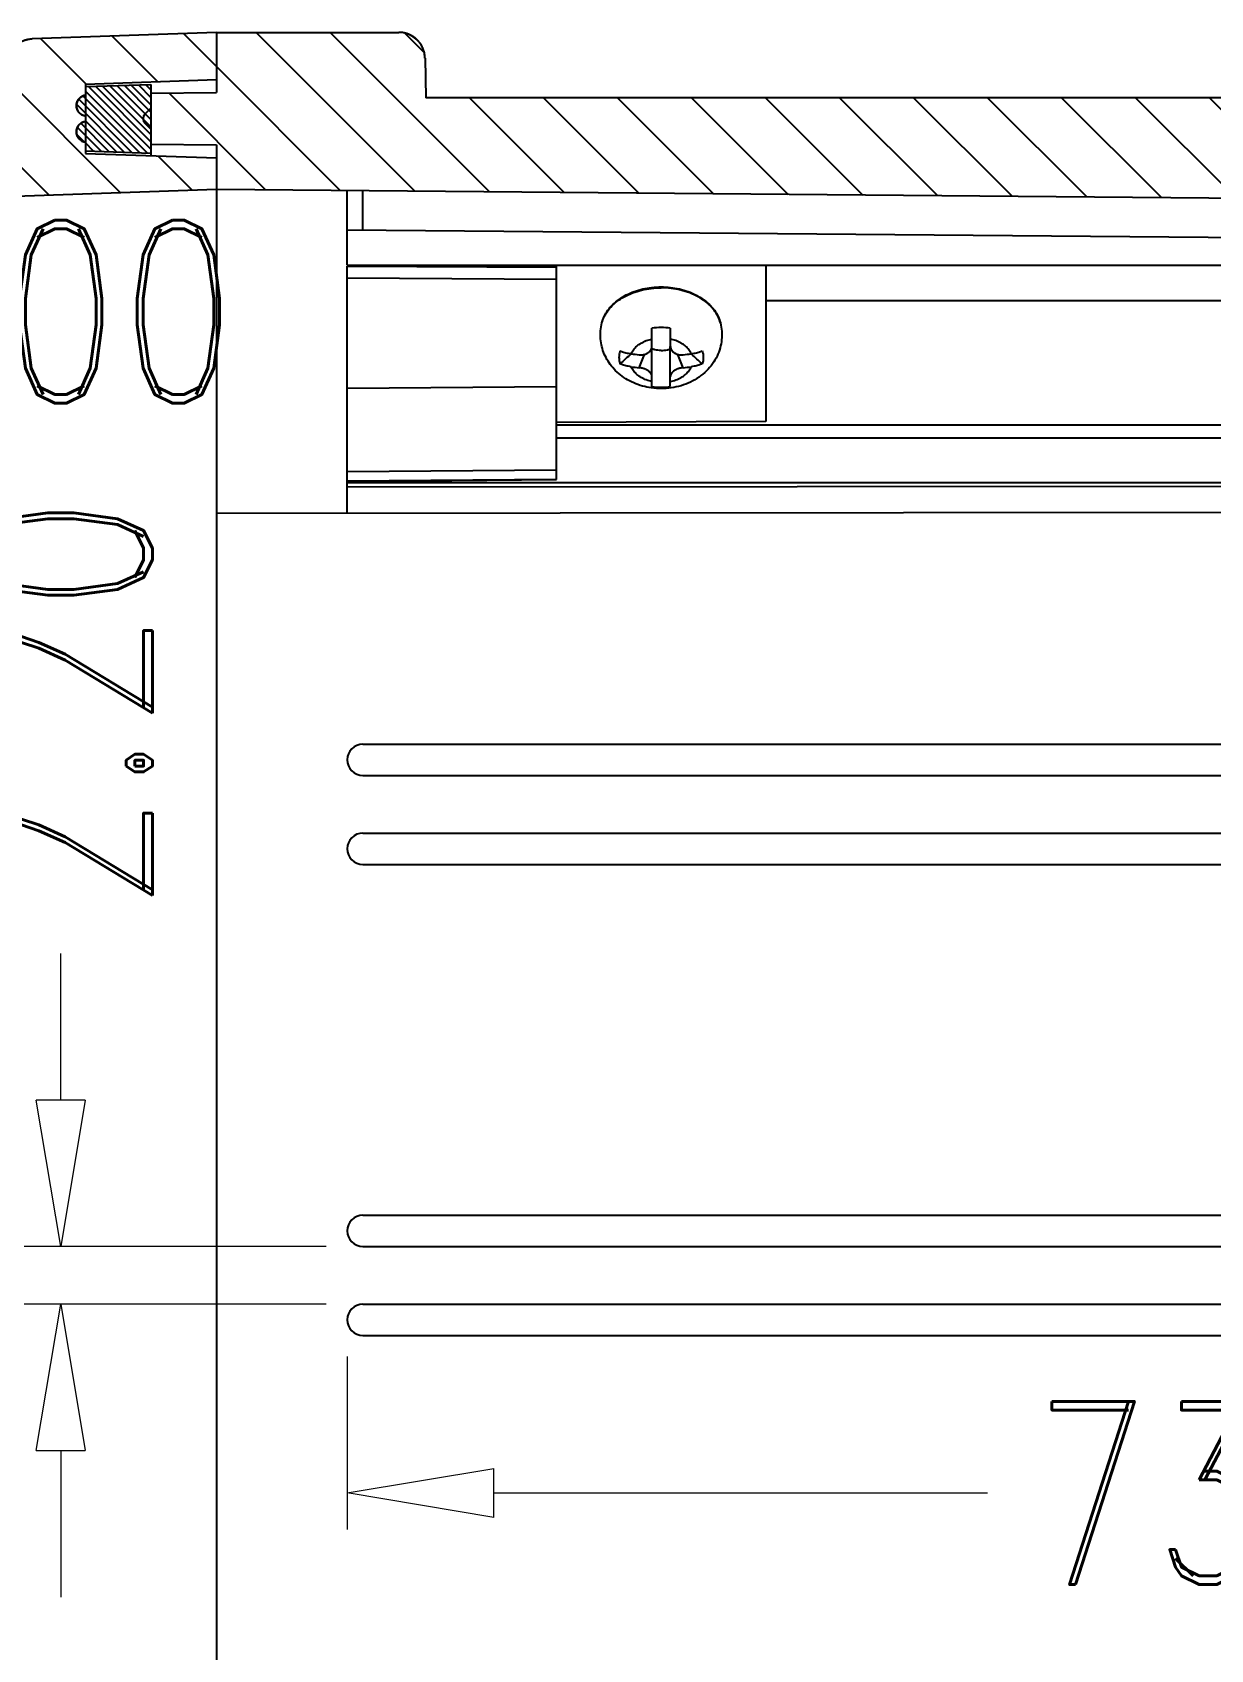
# Model space of a CAD drawing. Header units: millimetres. Extents: x -1995 to -555, y 489 to 1011.
# Drawn here: x -1640.6 to -1595.5, y 898.3 to 960.1 of the extents above; entities that cross this region are included whole.
import ezdxf

# ---------------------------------------------------------------- set-up
doc = ezdxf.new("R2010")
doc.units = ezdxf.units.MM
doc.layers.add('dim', color=82, linetype='Continuous', lineweight=9)
doc.styles.add('ROMAND', font='romand.shx', dxfattribs={"width": 0.75, "bigfont": 'gbcbig.shx'})
doc.dimstyles.new('YanXiu', dxfattribs={"dimtxt": 2.5, "dimasz": 2.2, "dimexe": 1, "dimexo": 0, "dimgap": 0.66, "dimtad": 0, "dimzin": 1, "dimdsep": 46, "dimtxsty": 'ROMAND', "dimblk": 'CLOSEDBLANK', "dimcen": 0, "dimclrd": 3, "dimclre": 3, "dimclrt": 7, "dimazin": 0, "dimtfac": 1, "dimtofl": 0, "dimtmove": 0, "dimatfit": 3, "dimldrblk": 'CLOSEDBLANK', "dimfxl": 1, "dimlwd": 5, "dimlwe": 5, "dimarcsym": 0})

# ---------------------------------------------------------------- blocks, each defined once
blk = doc.blocks.new('_ClosedBlank')
at = {"color": 0, "linetype": 'ByBlock', "lineweight": -2}
for p, q in [((-1, 0.167), (0, 0)), ((-1, 0.167), (-1, -0.167)), ((0, 0), (-1, -0.167))]:
    blk.add_line(p, q, dxfattribs=at)
blk = doc.blocks.new('*D166')
at = {"layer": 'Defpoints', "color": 0}
for p in [(-1639.494, 913.665), (-1627.947, 913.665), (-1627.947, 911.465)]:
    blk.add_point(p, dxfattribs=at)
at = {"layer": 'dim', "color": 3, "lineweight": 5}
for p, q in [((-1639.494, 919.265), (-1639.494, 924.865)), ((-1629.346, 913.665), (-1640.894, 913.665)), ((-1629.346, 911.465), (-1640.894, 911.465)), ((-1639.494, 905.865), (-1639.494, 900.265))]:
    blk.add_line(p, q, dxfattribs=at)
at = {"layer": 'dim', "color": 3, "lineweight": 5, "xscale": 5.600000000000001, "yscale": 5.600000000000001, "zscale": 5.600000000000001}
for p, rotation in [((-1639.494, 913.665), 270), ((-1639.494, 911.465), 90)]:
    blk.add_blockref('_ClosedBlank', p, dxfattribs=dict(at, rotation=rotation))
at = {"layer": 'dim', "color": 7, "insert": (-1639.494, 934.389), "char_height": 7, "attachment_point": 5, "rotation": 90, "style": 'ROMAND'}
blk.add_mtext('2.20', dxfattribs=at)
blk = doc.blocks.new('*D167')
at = {"layer": 'Defpoints', "color": 0}
for p in [(-1628.547, 910.865), (-1555.547, 910.265), (-1628.547, 904.249)]:
    blk.add_point(p, dxfattribs=at)
at = {"layer": 'dim', "color": 3, "lineweight": 5}
for p, q in [((-1628.547, 909.466), (-1628.547, 902.849)), ((-1555.547, 908.866), (-1555.547, 902.849)), ((-1622.947, 904.249), (-1604.071, 904.249)), ((-1561.147, 904.249), (-1580.022, 904.249))]:
    blk.add_line(p, q, dxfattribs=at)
at = {"layer": 'dim', "color": 3, "lineweight": 5, "xscale": 5.600000000000001, "yscale": 5.600000000000001, "zscale": 5.600000000000001, "rotation": 180}
blk.add_blockref('_ClosedBlank', (-1628.547, 904.249), dxfattribs=at)
at = {"layer": 'dim', "color": 3, "lineweight": 5, "xscale": 5.600000000000001, "yscale": 5.600000000000001, "zscale": 5.600000000000001}
blk.add_blockref('_ClosedBlank', (-1555.547, 904.249), dxfattribs=at)
at = {"layer": 'dim', "color": 7, "insert": (-1592.047, 904.249), "char_height": 7, "attachment_point": 5, "style": 'ROMAND'}
blk.add_mtext('73.00', dxfattribs=at)
blk = doc.blocks.new('*D170')
at = {"layer": 'Defpoints', "color": 0}
for p in [(-1661.085, 949.394), (-1662.085, 945.503), (-1661.085, 945.415)]:
    blk.add_point(p, dxfattribs=at)
at = {"layer": 'dim', "color": 3, "lineweight": 5}
for p, q in [((-1662.085, 946.902), (-1662.085, 950.794)), ((-1661.085, 946.814), (-1661.085, 950.794)), ((-1667.685, 949.394), (-1673.285, 949.394)), ((-1655.485, 949.394), (-1649.885, 949.394))]:
    blk.add_line(p, q, dxfattribs=at)
at = {"layer": 'dim', "color": 3, "lineweight": 5, "xscale": 5.600000000000001, "yscale": 5.600000000000001, "zscale": 5.600000000000001}
blk.add_blockref('_ClosedBlank', (-1662.085, 949.394), dxfattribs=at)
at = {"layer": 'dim', "color": 3, "lineweight": 5, "xscale": 5.600000000000001, "yscale": 5.600000000000001, "zscale": 5.600000000000001, "rotation": 180}
blk.add_blockref('_ClosedBlank', (-1661.085, 949.394), dxfattribs=at)
at = {"layer": 'dim', "color": 7, "insert": (-1640.735, 949.394), "char_height": 7, "attachment_point": 5, "style": 'ROMAND'}
blk.add_mtext('1.00', dxfattribs=at)

msp = doc.modelspace()

# ---------------------------------------------------------------- hatches: boundary and pattern name
at = {"linetype": 'Continuous'}
h = msp.add_hatch(dxfattribs=at)
h.set_pattern_fill('DEFAULT__14', color=2, scale=2, angle=135, style=0, pattern_type=0)
h.set_pattern_definition([(135, (-2094.199, 582.1954), (-1.4142136, -1.4142136), [])])
edge = h.paths.add_edge_path()
edge.add_line((-1664.792, 843.765), (-1664.792, 843.65))
edge.add_line((-1664.792, 843.765), (-1662.085, 845.328))
edge.add_line((-1662.085, 845.328), (-1661.085, 845.415))
edge.add_line((-1661.085, 845.415), (-1661.085, 862.565))
edge.add_line((-1657.585, 862.565), (-1661.085, 862.565))
edge.add_line((-1657.585, 842.208), (-1657.585, 862.565))
edge.add_line((-1661.007, 841.909), (-1657.585, 842.208))
edge.add_line((-1661.292, 841.744), (-1661.007, 841.909))
edge.add_line((-1661.292, 841.744), (-1661.292, 837.734))
edge.add_line((-1661.292, 837.734), (-1633.547, 836.765))
edge.add_line((-1633.547, 835.565), (-1633.547, 836.765))
edge.add_line((-1638.547, 835.391), (-1633.547, 835.565))
edge.add_line((-1638.547, 832.74), (-1638.547, 835.391))
edge.add_line((-1638.547, 832.74), (-1633.547, 832.565))
edge.add_line((-1633.547, 830.765), (-1633.547, 832.565))
edge.add_line((-1640.582, 831.011), (-1633.547, 830.765))
edge.add_spline(control_points=[(-1641.547, 832.01), (-1641.547, 831.441), (-1641.151, 831.031), (-1640.582, 831.011)], knot_values=[0, 0, 0, 0, 1, 1, 1, 1], weights=[1, 0.812893, 0.812893, 1], degree=3, periodic=0)
edge.add_line((-1641.547, 832.01), (-1641.547, 832.577))
edge.add_spline(control_points=[(-1641.547, 832.577), (-1641.547, 833.146), (-1641.942, 833.556), (-1642.512, 833.576)], knot_values=[0, 0, 0, 0, 1, 1, 1, 1], weights=[1, 0.812893, 0.812893, 1], degree=3, periodic=0)
edge.add_line((-1659.124, 834.156), (-1642.512, 833.576))
edge.add_spline(control_points=[(-1664.792, 843.65), (-1664.792, 843.224), (-1664.775, 842.362), (-1664.674, 841.005), (-1664.484, 839.709), (-1664.206, 838.541), (-1663.848, 837.525), (-1663.425, 836.674), (-1662.956, 835.985), (-1662.456, 835.441), (-1661.931, 835.015), (-1661.391, 834.692), (-1660.843, 834.458), (-1660.283, 834.294), (-1659.705, 834.193), (-1659.318, 834.163), (-1659.124, 834.156)], knot_values=[0, 0, 0, 0, 0.071429, 0.142857, 0.214286, 0.285714, 0.357143, 0.428571, 0.5, 0.571429, 0.642857, 0.714286, 0.785714, 0.857143, 0.928571, 1, 1, 1, 1], degree=3, periodic=0)
edge = h.paths.add_edge_path()
edge.add_line((-1657.585, 862.565), (-1661.085, 862.565))
edge.add_line((-1657.585, 862.565), (-1661.085, 862.565))
edge = h.paths.add_edge_path()
edge.add_line((-1664.847, 947.178), (-1664.847, 947.097))
edge.add_spline(control_points=[(-1659.178, 956.672), (-1660.425, 956.629), (-1662.269, 955.915), (-1663.881, 953.729), (-1664.695, 950.773), (-1664.847, 948.425), (-1664.847, 947.178)], knot_values=[0, 0, 0, 0, 0.25, 0.5, 0.75, 1, 1, 1, 1], degree=3, periodic=0)
edge.add_line((-1642.512, 957.254), (-1659.178, 956.672))
edge.add_spline(control_points=[(-1641.547, 958.254), (-1641.547, 957.684), (-1641.942, 957.274), (-1642.512, 957.254)], knot_values=[0, 0, 0, 0, 1, 1, 1, 1], weights=[1, 0.812893, 0.812893, 1], degree=3, periodic=0)
edge.add_line((-1641.547, 958.82), (-1641.547, 958.254))
edge.add_spline(control_points=[(-1641.547, 958.82), (-1641.547, 959.39), (-1641.151, 959.8), (-1640.582, 959.82)], knot_values=[0, 0, 0, 0, 1, 1, 1, 1], weights=[1, 0.812893, 0.812893, 1], degree=3, periodic=0)
edge.add_line((-1633.547, 960.065), (-1640.582, 959.82))
edge.add_line((-1633.547, 960.065), (-1633.547, 958.265))
edge.add_line((-1638.547, 958.091), (-1633.547, 958.265))
edge.add_line((-1638.547, 958.091), (-1638.547, 955.44))
edge.add_line((-1638.547, 955.44), (-1633.547, 955.265))
edge.add_line((-1633.547, 955.265), (-1633.547, 954.065))
edge.add_line((-1633.547, 954.065), (-1661.347, 953.094))
edge.add_line((-1661.347, 953.094), (-1661.347, 949.118))
edge.add_line((-1661.007, 948.922), (-1661.347, 949.118))
edge.add_line((-1657.585, 948.622), (-1661.007, 948.922))
edge.add_line((-1657.585, 948.622), (-1657.585, 862.565))
edge.add_line((-1657.585, 862.565), (-1661.085, 862.565))
edge.add_line((-1661.085, 945.415), (-1661.085, 862.565))
edge.add_line((-1661.085, 945.415), (-1662.085, 945.503))
edge.add_line((-1662.085, 945.503), (-1664.847, 947.097))
h = msp.add_hatch(dxfattribs=at)
h.set_pattern_fill('DEFAULT__12', color=2, scale=2, angle=-45, style=0, pattern_type=0)
h.set_pattern_definition([(315, (-2091.3706, 585.0239), (1.4142136, 1.4142136), [])])
edge = h.paths.add_edge_path()
edge.add_line((-1551.547, 765.765), (-1551.547, 862.565))
edge.add_line((-1551.547, 765.765), (-1558.336, 765.765))
edge.add_spline(control_points=[(-1558.336, 765.765), (-1559.029, 765.765), (-1559.524, 766.251), (-1559.536, 766.944)], knot_values=[0, 0, 0, 0, 1, 1, 1, 1], weights=[1, 0.808834, 0.808834, 1], degree=3, periodic=0)
edge.add_line((-1559.536, 766.944), (-1559.547, 767.565))
edge.add_line((-1559.547, 767.565), (-1564.047, 767.565))
edge.add_line((-1564.047, 770.265), (-1564.047, 767.565))
edge.add_line((-1564.047, 770.265), (-1564.547, 770.265))
edge.add_line((-1564.547, 770.265), (-1566.047, 768.765))
edge.add_line((-1566.047, 768.765), (-1581.047, 768.765))
edge.add_line((-1582.547, 770.265), (-1581.047, 768.765))
edge.add_line((-1582.547, 770.265), (-1583.047, 770.265))
edge.add_line((-1583.047, 770.265), (-1583.047, 767.565))
edge.add_line((-1583.047, 767.565), (-1587.547, 767.565))
edge.add_line((-1587.573, 766.048), (-1587.547, 767.565))
edge.add_spline(control_points=[(-1587.573, 766.048), (-1587.583, 765.47), (-1587.995, 765.065), (-1588.573, 765.065)], knot_values=[0, 0, 0, 0, 1, 1, 1, 1], weights=[1, 0.808834, 0.808834, 1], degree=3, periodic=0)
edge.add_line((-1588.573, 765.065), (-1595.547, 765.065))
edge.add_line((-1595.547, 765.065), (-1595.547, 767.365))
edge.add_line((-1598.047, 767.387), (-1595.547, 767.365))
edge.add_line((-1598.047, 767.387), (-1598.047, 767.962))
edge.add_line((-1598.273, 768.188), (-1598.047, 767.962))
edge.add_spline(control_points=[(-1598.273, 768.542), (-1598.377, 768.438), (-1598.377, 768.292), (-1598.273, 768.188)], knot_values=[0, 0, 0, 0, 1, 1, 1, 1], weights=[1, 0.804738, 0.804738, 1], degree=3, periodic=0)
edge.add_line((-1598.047, 768.769), (-1598.273, 768.542))
edge.add_line((-1598.047, 768.769), (-1598.047, 769.343))
edge.add_line((-1598.047, 769.343), (-1595.547, 769.365))
edge.add_line((-1595.547, 769.365), (-1595.547, 771.065))
edge.add_line((-1555.547, 771.414), (-1595.547, 771.065))
edge.add_line((-1555.547, 771.414), (-1555.547, 862.565))
edge.add_line((-1551.547, 862.565), (-1555.547, 862.565))
edge = h.paths.add_edge_path()
edge.add_line((-1633.547, 830.765), (-1633.547, 833.065))
edge.add_line((-1636.047, 833.087), (-1633.547, 833.065))
edge.add_line((-1636.047, 833.087), (-1636.047, 833.665))
edge.add_line((-1636.047, 833.665), (-1636.276, 833.894))
edge.add_spline(control_points=[(-1636.276, 833.894), (-1636.376, 833.994), (-1636.376, 834.136), (-1636.276, 834.236)], knot_values=[0, 0, 0, 0, 1, 1, 1, 1], weights=[1, 0.804738, 0.804738, 1], degree=3, periodic=0)
edge.add_line((-1636.276, 834.236), (-1636.047, 834.465))
edge.add_line((-1636.047, 834.465), (-1636.047, 835.043))
edge.add_line((-1591.821, 835.429), (-1636.047, 835.043))
edge.add_line((-1588.545, 823.204), (-1591.821, 835.429))
edge.add_line((-1588.545, 823.204), (-1595.547, 823.265))
edge.add_line((-1595.547, 823.265), (-1595.547, 824.965))
edge.add_line((-1598.047, 824.987), (-1595.547, 824.965))
edge.add_line((-1598.047, 824.987), (-1598.047, 825.562))
edge.add_line((-1598.047, 825.562), (-1598.273, 825.788))
edge.add_spline(control_points=[(-1598.273, 825.788), (-1598.377, 825.892), (-1598.377, 826.038), (-1598.273, 826.142)], knot_values=[0, 0, 0, 0, 1, 1, 1, 1], weights=[1, 0.804738, 0.804738, 1], degree=3, periodic=0)
edge.add_line((-1598.273, 826.142), (-1598.047, 826.369))
edge.add_line((-1598.047, 826.369), (-1598.047, 826.943))
edge.add_line((-1598.047, 826.943), (-1595.547, 826.965))
edge.add_line((-1595.547, 826.965), (-1595.547, 830.102))
edge.add_line((-1595.547, 830.102), (-1633.547, 830.765))
edge = h.paths.add_edge_path()
edge.add_line((-1551.547, 862.565), (-1555.547, 862.565))
edge.add_line((-1551.547, 862.565), (-1555.547, 862.565))
edge = h.paths.add_edge_path()
edge.add_line((-1551.547, 957.565), (-1551.547, 933.165))
edge.add_line((-1551.547, 933.165), (-1551.047, 933.165))
edge.add_line((-1549.547, 930.567), (-1551.047, 933.165))
edge.add_line((-1549.547, 929.365), (-1549.547, 930.567))
edge.add_line((-1551.547, 929.365), (-1549.547, 929.365))
edge.add_line((-1551.547, 929.365), (-1551.547, 862.565))
edge.add_line((-1551.547, 862.565), (-1555.547, 862.565))
edge.add_line((-1555.547, 890.396), (-1555.547, 862.565))
edge.add_line((-1555.547, 890.396), (-1563.547, 890.815))
edge.add_line((-1563.547, 893.315), (-1563.547, 890.815))
edge.add_line((-1554.547, 893.394), (-1563.547, 893.315))
edge.add_line((-1554.547, 895.737), (-1554.547, 893.394))
edge.add_line((-1554.547, 895.737), (-1563.547, 895.815))
edge.add_line((-1563.547, 898.315), (-1563.547, 895.815))
edge.add_line((-1555.547, 898.734), (-1563.547, 898.315))
edge.add_line((-1555.547, 940.396), (-1555.547, 898.734))
edge.add_line((-1555.547, 940.396), (-1563.547, 940.815))
edge.add_line((-1563.547, 943.315), (-1563.547, 940.815))
edge.add_line((-1554.547, 943.394), (-1563.547, 943.315))
edge.add_line((-1554.547, 945.737), (-1554.547, 943.394))
edge.add_line((-1554.547, 945.737), (-1563.547, 945.815))
edge.add_line((-1563.547, 948.315), (-1563.547, 945.815))
edge.add_line((-1555.547, 948.734), (-1563.547, 948.315))
edge.add_line((-1555.547, 953.384), (-1555.547, 948.734))
edge.add_line((-1555.547, 953.384), (-1633.547, 954.065))
edge.add_line((-1633.547, 955.765), (-1633.547, 954.065))
edge.add_line((-1636.047, 955.787), (-1633.547, 955.765))
edge.add_line((-1636.047, 956.365), (-1636.047, 955.787))
edge.add_line((-1636.276, 956.594), (-1636.047, 956.365))
edge.add_spline(control_points=[(-1636.276, 956.936), (-1636.376, 956.836), (-1636.376, 956.694), (-1636.276, 956.594)], knot_values=[0, 0, 0, 0, 1, 1, 1, 1], weights=[1, 0.804738, 0.804738, 1], degree=3, periodic=0)
edge.add_line((-1636.047, 957.165), (-1636.276, 956.936))
edge.add_line((-1636.047, 957.743), (-1636.047, 957.165))
edge.add_line((-1636.047, 957.743), (-1633.547, 957.765))
edge.add_line((-1633.547, 960.065), (-1633.547, 957.765))
edge.add_line((-1633.547, 960.065), (-1626.573, 960.065))
edge.add_spline(control_points=[(-1625.573, 959.083), (-1625.583, 959.66), (-1625.995, 960.065), (-1626.573, 960.065)], knot_values=[0, 0, 0, 0, 1, 1, 1, 1], weights=[1, 0.808834, 0.808834, 1], degree=3, periodic=0)
edge.add_line((-1625.573, 959.083), (-1625.547, 957.565))
edge.add_line((-1551.547, 957.565), (-1625.547, 957.565))
h = msp.add_hatch(dxfattribs=at)
h.set_pattern_fill('DEFAULT__11', color=2, scale=0.2, angle=-45, style=0, pattern_type=0)
h.set_pattern_definition([(315, (-2092.64338, 583.75108), (0.141421356, 0.141421356), [])])
edge = h.paths.add_edge_path()
edge.add_line((-1636.047, 832.753), (-1636.047, 835.378))
edge.add_line((-1638.547, 832.84), (-1636.047, 832.753))
edge.add_line((-1638.547, 832.84), (-1638.547, 833.168))
edge.add_spline(control_points=[(-1638.547, 833.962), (-1639.177, 833.883), (-1639.177, 833.248), (-1638.547, 833.168)], knot_values=[0, 0, 0, 0, 1, 1, 1, 1], weights=[1, 0.416667, 0.416667, 1], degree=3, periodic=0)
edge.add_line((-1638.547, 833.962), (-1638.547, 834.168))
edge.add_spline(control_points=[(-1638.547, 834.962), (-1639.177, 834.883), (-1639.177, 834.248), (-1638.547, 834.168)], knot_values=[0, 0, 0, 0, 1, 1, 1, 1], weights=[1, 0.416667, 0.416667, 1], degree=3, periodic=0)
edge.add_line((-1638.547, 834.962), (-1638.547, 835.291))
edge.add_line((-1638.547, 835.291), (-1636.047, 835.378))
edge = h.paths.add_edge_path()
edge.add_line((-1636.047, 958.078), (-1636.047, 955.453))
edge.add_line((-1638.547, 955.54), (-1636.047, 955.453))
edge.add_line((-1638.547, 955.868), (-1638.547, 955.54))
edge.add_spline(control_points=[(-1638.547, 955.868), (-1639.177, 955.948), (-1639.177, 956.583), (-1638.547, 956.662)], knot_values=[0, 0, 0, 0, 1, 1, 1, 1], weights=[1, 0.416667, 0.416667, 1], degree=3, periodic=0)
edge.add_line((-1638.547, 956.868), (-1638.547, 956.662))
edge.add_spline(control_points=[(-1638.547, 956.868), (-1639.177, 956.948), (-1639.177, 957.583), (-1638.547, 957.662)], knot_values=[0, 0, 0, 0, 1, 1, 1, 1], weights=[1, 0.416667, 0.416667, 1], degree=3, periodic=0)
edge.add_line((-1638.547, 957.991), (-1638.547, 957.662))
edge.add_line((-1638.547, 957.991), (-1636.047, 958.078))

# ---------------------------------------------------------------- linework, layer by layer
at = {"color": 7, "linetype": 'Continuous'}
for p, q in [((-1633.547, 960.065), (-1640.582, 959.82)), ((-1633.547, 960.065), (-1640.582, 959.82)), ((-1633.547, 960.065), (-1633.547, 957.765)), ((-1633.547, 960.065), (-1626.573, 960.065)), ((-1633.547, 960.065), (-1633.547, 958.265)), ((-1633.547, 960.065), (-1633.547, 957.765)), ((-1633.547, 960.065), (-1626.573, 960.065)), ((-1625.573, 959.083), (-1625.547, 957.565)), ((-1625.573, 959.083), (-1625.547, 957.565)), ((-1638.547, 958.091), (-1633.547, 958.265)), ((-1638.547, 958.091), (-1633.547, 958.265)), ((-1638.547, 958.091), (-1638.547, 955.44)), ((-1638.547, 958.091), (-1638.547, 955.44)), ((-1638.547, 957.991), (-1636.047, 958.078)), ((-1638.547, 957.991), (-1636.047, 958.078)), ((-1638.547, 957.991), (-1638.547, 957.662)), ((-1636.047, 958.078), (-1636.047, 955.453)), ((-1636.047, 958.078), (-1636.047, 955.352)), ((-1636.047, 957.743), (-1633.547, 957.765)), ((-1636.047, 957.743), (-1633.547, 957.765)), ((-1636.047, 957.743), (-1636.047, 957.165)), ((-1551.547, 957.565), (-1625.547, 957.565)), ((-1551.547, 957.565), (-1625.547, 957.565)), ((-1638.547, 956.868), (-1638.547, 956.662)), ((-1636.047, 957.165), (-1636.276, 956.936)), ((-1636.047, 957.165), (-1636.276, 956.936)), ((-1636.276, 956.594), (-1636.047, 956.365)), ((-1636.276, 956.594), (-1636.047, 956.365)), ((-1636.047, 956.365), (-1636.047, 955.787)), ((-1638.547, 955.868), (-1638.547, 955.54)), ((-1638.547, 955.54), (-1636.047, 955.453)), ((-1638.547, 955.54), (-1636.047, 955.453)), ((-1636.047, 955.787), (-1633.547, 955.765)), ((-1636.047, 955.787), (-1633.547, 955.765)), ((-1633.547, 955.765), (-1633.547, 954.065)), ((-1633.547, 955.765), (-1633.547, 835.065)), ((-1638.547, 955.44), (-1633.547, 955.265)), ((-1638.547, 955.44), (-1633.547, 955.265)), ((-1633.547, 955.265), (-1633.547, 954.065)), ((-1633.547, 954.065), (-1661.347, 953.094)), ((-1633.547, 954.065), (-1661.347, 953.094)), ((-1555.547, 953.384), (-1633.547, 954.065)), ((-1555.547, 953.384), (-1633.547, 954.065)), ((-1628.547, 951.165), (-1628.547, 954.021)), ((-1627.947, 952.516), (-1627.947, 954.016)), ((-1628.546, 952.522), (-1555.547, 951.884)), ((-1628.547, 951.165), (-1555.547, 951.165)), ((-1628.547, 941.699), (-1628.547, 951.134)), ((-1620.547, 951.073), (-1628.547, 951.115)), ((-1628.547, 950.68), (-1620.547, 950.638)), ((-1620.547, 942.98), (-1620.547, 951.165)), ((-1612.547, 951.165), (-1612.547, 945.199)), ((-1612.547, 949.823), (-1555.547, 949.823)), ((-1616.897, 946.53), (-1616.897, 948.756)), ((-1616.197, 948.756), (-1616.197, 948.088)), ((-1617.383, 947.249), (-1617.184, 947.759)), ((-1616.197, 946.53), (-1616.197, 948.054)), ((-1615.71, 947.249), (-1615.909, 947.759)), ((-1615.405, 947.78), (-1615.401, 947.777)), ((-1615.401, 947.777), (-1615.386, 947.764)), ((-1620.547, 946.523), (-1628.547, 946.458)), ((-1612.547, 945.199), (-1620.547, 945.157)), ((-1620.547, 945.065), (-1563.547, 945.065)), ((-1620.547, 944.565), (-1563.547, 944.565)), ((-1628.547, 943.277), (-1620.547, 943.341)), ((-1620.547, 942.981), (-1628.547, 942.908)), ((-1628.547, 942.906), (-1620.547, 942.98)), ((-1628.547, 942.865), (-1563.547, 942.865)), ((-1628.547, 942.695), (-1563.547, 942.745)), ((-1633.547, 941.695), (-1563.547, 941.749)), ((-1627.947, 932.865), (-1563.547, 932.865)), ((-1627.947, 931.665), (-1563.547, 931.665)), ((-1627.947, 929.465), (-1555.547, 929.465)), ((-1627.947, 928.265), (-1555.547, 928.265)), ((-1627.947, 914.865), (-1563.547, 914.865)), ((-1627.947, 913.665), (-1563.547, 913.665)), ((-1627.947, 911.465), (-1555.547, 911.465)), ((-1627.947, 910.265), (-1555.547, 910.265))]:
    msp.add_line(p, q, dxfattribs=at)
for centre, radius, start, end in [((-1626.573, 959.065), 1, 1, 90), ((-1638.497, 957.265), 0.4, 97.18076, 262.81924), ((-1636.105, 956.765), 0.241, 135, 225), ((-1638.497, 956.265), 0.4, 97.18076, 262.81924), ((-1616.548, 946.527), 2.256, 89.98002, 98.90457), ((-1616.546, 946.527), 2.256, 81.09543, 90.01998), ((-1583.211, 908.682), 52.129, 131.4122, 132.04273), ((-1616.56, 955.999), 8.296, 262.1328, 264.30665), ((-1616.533, 955.999), 8.296, 275.69335, 277.86721), ((-1654.05, 904.009), 58.39, 47.99139, 48.53404), ((-1616.56, 955.504), 8.296, 262.1328, 264.30665), ((-1616.533, 955.504), 8.296, 275.69335, 277.86721), ((-1616.548, 948.759), 2.256, 261.09543, 270.01998), ((-1616.546, 948.759), 2.256, 269.98002, 278.90457), ((-1627.947, 932.265), 0.6, 90, 270), ((-1627.947, 928.865), 0.6, 90, 270), ((-1627.947, 914.265), 0.6, 90, 270), ((-1627.947, 910.865), 0.6, 90, 270)]:
    msp.add_arc(centre, radius, start, end, dxfattribs=at)
for points, start_tangent, end_tangent in [([(-1625.573, 959.083), (-1625.573, 959.094), (-1625.574, 959.105), (-1625.574, 959.116), (-1625.575, 959.127), (-1625.576, 959.138), (-1625.577, 959.149), (-1625.578, 959.16), (-1625.579, 959.172), (-1625.58, 959.183), (-1625.581, 959.194), (-1625.583, 959.206), (-1625.585, 959.217), (-1625.586, 959.228), (-1625.588, 959.24), (-1625.59, 959.251), (-1625.593, 959.263), (-1625.595, 959.274), (-1625.598, 959.286), (-1625.6, 959.297), (-1625.603, 959.308), (-1625.606, 959.32), (-1625.609, 959.331), (-1625.612, 959.343), (-1625.616, 959.354), (-1625.619, 959.366), (-1625.623, 959.377), (-1625.627, 959.389), (-1625.631, 959.4), (-1625.635, 959.412), (-1625.639, 959.423), (-1625.644, 959.435), (-1625.648, 959.446), (-1625.653, 959.457), (-1625.658, 959.469), (-1625.663, 959.48), (-1625.668, 959.491), (-1625.674, 959.502), (-1625.679, 959.513), (-1625.685, 959.524), (-1625.691, 959.536), (-1625.697, 959.547), (-1625.703, 959.557), (-1625.709, 959.568), (-1625.715, 959.579), (-1625.722, 959.59), (-1625.728, 959.601), (-1625.735, 959.611), (-1625.742, 959.622), (-1625.749, 959.632), (-1625.757, 959.643), (-1625.764, 959.653), (-1625.772, 959.663), (-1625.779, 959.673), (-1625.787, 959.683), (-1625.795, 959.693), (-1625.803, 959.703), (-1625.811, 959.713), (-1625.82, 959.723), (-1625.828, 959.732), (-1625.837, 959.742), (-1625.845, 959.751), (-1625.854, 959.76), (-1625.863, 959.769), (-1625.872, 959.778), (-1625.881, 959.787), (-1625.891, 959.796), (-1625.9, 959.805), (-1625.91, 959.813), (-1625.919, 959.822), (-1625.929, 959.83), (-1625.939, 959.838), (-1625.949, 959.846), (-1625.959, 959.854), (-1625.969, 959.862), (-1625.979, 959.87), (-1625.989, 959.877), (-1625.999, 959.884), (-1626.01, 959.892), (-1626.02, 959.899), (-1626.031, 959.906), (-1626.042, 959.912), (-1626.052, 959.919), (-1626.063, 959.925), (-1626.074, 959.932), (-1626.085, 959.938), (-1626.096, 959.944), (-1626.107, 959.95), (-1626.118, 959.956), (-1626.129, 959.961), (-1626.141, 959.967), (-1626.152, 959.972), (-1626.163, 959.977), (-1626.174, 959.982), (-1626.186, 959.987), (-1626.197, 959.992), (-1626.209, 959.996), (-1626.22, 960.001), (-1626.231, 960.005), (-1626.243, 960.009), (-1626.254, 960.013), (-1626.266, 960.017), (-1626.277, 960.021), (-1626.289, 960.024), (-1626.301, 960.027), (-1626.312, 960.031), (-1626.324, 960.034), (-1626.335, 960.036), (-1626.347, 960.039), (-1626.358, 960.042), (-1626.37, 960.044), (-1626.381, 960.047), (-1626.393, 960.049), (-1626.404, 960.051), (-1626.416, 960.053), (-1626.427, 960.054), (-1626.439, 960.056), (-1626.45, 960.058), (-1626.461, 960.059), (-1626.473, 960.06), (-1626.484, 960.061), (-1626.495, 960.062), (-1626.507, 960.063), (-1626.518, 960.064), (-1626.529, 960.064), (-1626.54, 960.065), (-1626.551, 960.065), (-1626.562, 960.065), (-1626.573, 960.065)], (-0.017452, 0.999848), (-1, 0)), ([(-1641.547, 958.82), (-1641.547, 958.831), (-1641.546, 958.842), (-1641.546, 958.853), (-1641.546, 958.864), (-1641.545, 958.875), (-1641.545, 958.886), (-1641.544, 958.897), (-1641.543, 958.908), (-1641.542, 958.92), (-1641.541, 958.931), (-1641.539, 958.942), (-1641.538, 958.953), (-1641.536, 958.965), (-1641.535, 958.976), (-1641.533, 958.987), (-1641.531, 958.999), (-1641.529, 959.01), (-1641.526, 959.021), (-1641.524, 959.033), (-1641.521, 959.044), (-1641.519, 959.056), (-1641.516, 959.067), (-1641.513, 959.079), (-1641.51, 959.09), (-1641.506, 959.101), (-1641.503, 959.113), (-1641.499, 959.124), (-1641.496, 959.136), (-1641.492, 959.147), (-1641.488, 959.158), (-1641.484, 959.17), (-1641.479, 959.181), (-1641.475, 959.192), (-1641.47, 959.204), (-1641.466, 959.215), (-1641.461, 959.226), (-1641.456, 959.237), (-1641.45, 959.248), (-1641.445, 959.259), (-1641.44, 959.271), (-1641.434, 959.282), (-1641.428, 959.292), (-1641.422, 959.303), (-1641.416, 959.314), (-1641.41, 959.325), (-1641.404, 959.336), (-1641.397, 959.346), (-1641.39, 959.357), (-1641.384, 959.367), (-1641.377, 959.378), (-1641.37, 959.388), (-1641.363, 959.399), (-1641.355, 959.409), (-1641.348, 959.419), (-1641.34, 959.429), (-1641.332, 959.439), (-1641.325, 959.449), (-1641.317, 959.458), (-1641.308, 959.468), (-1641.3, 959.478), (-1641.292, 959.487), (-1641.283, 959.496), (-1641.275, 959.506), (-1641.266, 959.515), (-1641.257, 959.524), (-1641.248, 959.533), (-1641.239, 959.542), (-1641.23, 959.55), (-1641.221, 959.559), (-1641.211, 959.567), (-1641.202, 959.576), (-1641.192, 959.584), (-1641.183, 959.592), (-1641.173, 959.6), (-1641.163, 959.608), (-1641.153, 959.615), (-1641.143, 959.623), (-1641.133, 959.63), (-1641.123, 959.637), (-1641.113, 959.645), (-1641.102, 959.652), (-1641.092, 959.658), (-1641.081, 959.665), (-1641.071, 959.672), (-1641.06, 959.678), (-1641.05, 959.685), (-1641.039, 959.691), (-1641.028, 959.697), (-1641.017, 959.703), (-1641.006, 959.708), (-1640.995, 959.714), (-1640.984, 959.719), (-1640.973, 959.725), (-1640.962, 959.73), (-1640.951, 959.735), (-1640.94, 959.74), (-1640.929, 959.744), (-1640.918, 959.749), (-1640.906, 959.753), (-1640.895, 959.757), (-1640.884, 959.762), (-1640.873, 959.766), (-1640.861, 959.769), (-1640.85, 959.773), (-1640.839, 959.777), (-1640.827, 959.78), (-1640.816, 959.783), (-1640.805, 959.786), (-1640.793, 959.789), (-1640.782, 959.792), (-1640.771, 959.795), (-1640.759, 959.797), (-1640.748, 959.8), (-1640.737, 959.802), (-1640.726, 959.804), (-1640.714, 959.806), (-1640.703, 959.808), (-1640.692, 959.81), (-1640.681, 959.811), (-1640.67, 959.813), (-1640.659, 959.814), (-1640.647, 959.815), (-1640.636, 959.816), (-1640.625, 959.817), (-1640.614, 959.818), (-1640.603, 959.819), (-1640.592, 959.819), (-1640.582, 959.82)], (0, 1), (0.999391, 0.034899)), ([(-1638.547, 956.868), (-1638.553, 956.869), (-1638.559, 956.87), (-1638.565, 956.871), (-1638.572, 956.872), (-1638.578, 956.874), (-1638.585, 956.875), (-1638.591, 956.877), (-1638.598, 956.878), (-1638.605, 956.88), (-1638.612, 956.882), (-1638.618, 956.884), (-1638.625, 956.886), (-1638.632, 956.889), (-1638.639, 956.891), (-1638.646, 956.894), (-1638.653, 956.897), (-1638.657, 956.899), (-1638.66, 956.9), (-1638.664, 956.902), (-1638.667, 956.903), (-1638.671, 956.905), (-1638.675, 956.907), (-1638.678, 956.909), (-1638.682, 956.911), (-1638.685, 956.912), (-1638.689, 956.914), (-1638.692, 956.916), (-1638.696, 956.918), (-1638.7, 956.92), (-1638.703, 956.923), (-1638.707, 956.925), (-1638.71, 956.927), (-1638.714, 956.929), (-1638.717, 956.932), (-1638.721, 956.934), (-1638.725, 956.936), (-1638.728, 956.939), (-1638.732, 956.941), (-1638.735, 956.944), (-1638.739, 956.947), (-1638.742, 956.949), (-1638.746, 956.952), (-1638.749, 956.955), (-1638.753, 956.958), (-1638.756, 956.961), (-1638.76, 956.964), (-1638.763, 956.967), (-1638.766, 956.97), (-1638.77, 956.973), (-1638.773, 956.976), (-1638.777, 956.979), (-1638.78, 956.983), (-1638.783, 956.986), (-1638.787, 956.99), (-1638.79, 956.993), (-1638.793, 956.997), (-1638.796, 957), (-1638.799, 957.004), (-1638.803, 957.007), (-1638.806, 957.011), (-1638.809, 957.015), (-1638.812, 957.019), (-1638.815, 957.023), (-1638.818, 957.027), (-1638.821, 957.031), (-1638.824, 957.035), (-1638.827, 957.039), (-1638.829, 957.043), (-1638.832, 957.047), (-1638.835, 957.052), (-1638.838, 957.056), (-1638.84, 957.06), (-1638.843, 957.065), (-1638.845, 957.069), (-1638.848, 957.074), (-1638.85, 957.078), (-1638.853, 957.083), (-1638.855, 957.088), (-1638.857, 957.092), (-1638.86, 957.097), (-1638.862, 957.102), (-1638.864, 957.107), (-1638.866, 957.111), (-1638.868, 957.116), (-1638.87, 957.121), (-1638.872, 957.126), (-1638.874, 957.131), (-1638.875, 957.136), (-1638.877, 957.142), (-1638.879, 957.147), (-1638.88, 957.152), (-1638.882, 957.157), (-1638.883, 957.162), (-1638.885, 957.167), (-1638.886, 957.173), (-1638.887, 957.178), (-1638.888, 957.183), (-1638.889, 957.189), (-1638.89, 957.194), (-1638.891, 957.199), (-1638.892, 957.205), (-1638.893, 957.21), (-1638.894, 957.216), (-1638.894, 957.221), (-1638.895, 957.227), (-1638.895, 957.232), (-1638.896, 957.238), (-1638.896, 957.243), (-1638.896, 957.249), (-1638.897, 957.254), (-1638.897, 957.26), (-1638.897, 957.265), (-1638.897, 957.271), (-1638.897, 957.276), (-1638.896, 957.282), (-1638.896, 957.287), (-1638.896, 957.293), (-1638.895, 957.298), (-1638.895, 957.304), (-1638.894, 957.309), (-1638.894, 957.315), (-1638.893, 957.32), (-1638.892, 957.325), (-1638.891, 957.331), (-1638.89, 957.336), (-1638.889, 957.342), (-1638.888, 957.347), (-1638.887, 957.352), (-1638.886, 957.358), (-1638.885, 957.363), (-1638.883, 957.368), (-1638.882, 957.373), (-1638.88, 957.379), (-1638.879, 957.384), (-1638.877, 957.389), (-1638.875, 957.394), (-1638.874, 957.399), (-1638.872, 957.404), (-1638.87, 957.409), (-1638.868, 957.414), (-1638.866, 957.419), (-1638.864, 957.424), (-1638.862, 957.429), (-1638.86, 957.433), (-1638.857, 957.438), (-1638.855, 957.443), (-1638.853, 957.448), (-1638.85, 957.452), (-1638.848, 957.457), (-1638.845, 957.461), (-1638.843, 957.466), (-1638.84, 957.47), (-1638.838, 957.474), (-1638.835, 957.479), (-1638.832, 957.483), (-1638.829, 957.487), (-1638.827, 957.491), (-1638.824, 957.496), (-1638.821, 957.5), (-1638.818, 957.504), (-1638.815, 957.508), (-1638.812, 957.512), (-1638.809, 957.515), (-1638.806, 957.519), (-1638.803, 957.523), (-1638.799, 957.527), (-1638.796, 957.53), (-1638.793, 957.534), (-1638.79, 957.537), (-1638.787, 957.541), (-1638.783, 957.544), (-1638.78, 957.548), (-1638.777, 957.551), (-1638.773, 957.554), (-1638.77, 957.557), (-1638.766, 957.561), (-1638.763, 957.564), (-1638.76, 957.567), (-1638.756, 957.57), (-1638.753, 957.573), (-1638.749, 957.575), (-1638.746, 957.578), (-1638.742, 957.581), (-1638.739, 957.584), (-1638.735, 957.586), (-1638.732, 957.589), (-1638.728, 957.591), (-1638.725, 957.594), (-1638.721, 957.596), (-1638.717, 957.599), (-1638.714, 957.601), (-1638.71, 957.603), (-1638.707, 957.606), (-1638.703, 957.608), (-1638.7, 957.61), (-1638.696, 957.612), (-1638.692, 957.614), (-1638.689, 957.616), (-1638.685, 957.618), (-1638.682, 957.62), (-1638.678, 957.622), (-1638.675, 957.623), (-1638.671, 957.625), (-1638.667, 957.627), (-1638.664, 957.629), (-1638.66, 957.63), (-1638.657, 957.632), (-1638.653, 957.633), (-1638.646, 957.636), (-1638.639, 957.639), (-1638.632, 957.642), (-1638.625, 957.644), (-1638.618, 957.646), (-1638.612, 957.648), (-1638.605, 957.65), (-1638.598, 957.652), (-1638.591, 957.654), (-1638.585, 957.655), (-1638.578, 957.657), (-1638.572, 957.658), (-1638.565, 957.659), (-1638.559, 957.66), (-1638.553, 957.661), (-1638.547, 957.662)], (-0.992157, 0.125), (0.992157, 0.125)), ([(-1636.276, 956.936), (-1636.28, 956.932), (-1636.283, 956.928), (-1636.287, 956.924), (-1636.291, 956.92), (-1636.294, 956.916), (-1636.298, 956.911), (-1636.301, 956.907), (-1636.304, 956.902), (-1636.307, 956.897), (-1636.311, 956.892), (-1636.314, 956.887), (-1636.316, 956.882), (-1636.319, 956.877), (-1636.322, 956.872), (-1636.324, 956.867), (-1636.327, 956.861), (-1636.329, 956.856), (-1636.331, 956.85), (-1636.333, 956.844), (-1636.335, 956.838), (-1636.337, 956.833), (-1636.339, 956.827), (-1636.34, 956.821), (-1636.342, 956.815), (-1636.343, 956.809), (-1636.344, 956.802), (-1636.345, 956.796), (-1636.345, 956.79), (-1636.346, 956.784), (-1636.346, 956.778), (-1636.347, 956.771), (-1636.347, 956.765), (-1636.347, 956.759), (-1636.346, 956.753), (-1636.346, 956.746), (-1636.345, 956.74), (-1636.345, 956.734), (-1636.344, 956.728), (-1636.343, 956.722), (-1636.342, 956.716), (-1636.34, 956.71), (-1636.339, 956.704), (-1636.337, 956.698), (-1636.335, 956.692), (-1636.333, 956.686), (-1636.331, 956.68), (-1636.329, 956.675), (-1636.327, 956.669), (-1636.324, 956.664), (-1636.322, 956.658), (-1636.319, 956.653), (-1636.316, 956.648), (-1636.314, 956.643), (-1636.311, 956.638), (-1636.307, 956.633), (-1636.304, 956.628), (-1636.301, 956.624), (-1636.298, 956.619), (-1636.294, 956.615), (-1636.291, 956.611), (-1636.287, 956.606), (-1636.283, 956.602), (-1636.28, 956.598), (-1636.276, 956.594)], (-0.707107, -0.707107), (0.707107, -0.707107)), ([(-1638.547, 955.868), (-1638.553, 955.869), (-1638.559, 955.87), (-1638.565, 955.871), (-1638.572, 955.872), (-1638.578, 955.874), (-1638.585, 955.875), (-1638.591, 955.877), (-1638.598, 955.878), (-1638.605, 955.88), (-1638.612, 955.882), (-1638.618, 955.884), (-1638.625, 955.886), (-1638.632, 955.889), (-1638.639, 955.891), (-1638.646, 955.894), (-1638.653, 955.897), (-1638.657, 955.899), (-1638.66, 955.9), (-1638.664, 955.902), (-1638.667, 955.903), (-1638.671, 955.905), (-1638.675, 955.907), (-1638.678, 955.909), (-1638.682, 955.911), (-1638.685, 955.912), (-1638.689, 955.914), (-1638.692, 955.916), (-1638.696, 955.918), (-1638.7, 955.92), (-1638.703, 955.923), (-1638.707, 955.925), (-1638.71, 955.927), (-1638.714, 955.929), (-1638.717, 955.932), (-1638.721, 955.934), (-1638.725, 955.936), (-1638.728, 955.939), (-1638.732, 955.941), (-1638.735, 955.944), (-1638.739, 955.947), (-1638.742, 955.949), (-1638.746, 955.952), (-1638.749, 955.955), (-1638.753, 955.958), (-1638.756, 955.961), (-1638.76, 955.964), (-1638.763, 955.967), (-1638.766, 955.97), (-1638.77, 955.973), (-1638.773, 955.976), (-1638.777, 955.979), (-1638.78, 955.983), (-1638.783, 955.986), (-1638.787, 955.99), (-1638.79, 955.993), (-1638.793, 955.997), (-1638.796, 956), (-1638.799, 956.004), (-1638.803, 956.007), (-1638.806, 956.011), (-1638.809, 956.015), (-1638.812, 956.019), (-1638.815, 956.023), (-1638.818, 956.027), (-1638.821, 956.031), (-1638.824, 956.035), (-1638.827, 956.039), (-1638.829, 956.043), (-1638.832, 956.047), (-1638.835, 956.052), (-1638.838, 956.056), (-1638.84, 956.06), (-1638.843, 956.065), (-1638.845, 956.069), (-1638.848, 956.074), (-1638.85, 956.078), (-1638.853, 956.083), (-1638.855, 956.088), (-1638.857, 956.092), (-1638.86, 956.097), (-1638.862, 956.102), (-1638.864, 956.107), (-1638.866, 956.111), (-1638.868, 956.116), (-1638.87, 956.121), (-1638.872, 956.126), (-1638.874, 956.131), (-1638.875, 956.136), (-1638.877, 956.142), (-1638.879, 956.147), (-1638.88, 956.152), (-1638.882, 956.157), (-1638.883, 956.162), (-1638.885, 956.167), (-1638.886, 956.173), (-1638.887, 956.178), (-1638.888, 956.183), (-1638.889, 956.189), (-1638.89, 956.194), (-1638.891, 956.199), (-1638.892, 956.205), (-1638.893, 956.21), (-1638.894, 956.216), (-1638.894, 956.221), (-1638.895, 956.227), (-1638.895, 956.232), (-1638.896, 956.238), (-1638.896, 956.243), (-1638.896, 956.249), (-1638.897, 956.254), (-1638.897, 956.26), (-1638.897, 956.265), (-1638.897, 956.271), (-1638.897, 956.276), (-1638.896, 956.282), (-1638.896, 956.287), (-1638.896, 956.293), (-1638.895, 956.298), (-1638.895, 956.304), (-1638.894, 956.309), (-1638.894, 956.315), (-1638.893, 956.32), (-1638.892, 956.325), (-1638.891, 956.331), (-1638.89, 956.336), (-1638.889, 956.342), (-1638.888, 956.347), (-1638.887, 956.352), (-1638.886, 956.358), (-1638.885, 956.363), (-1638.883, 956.368), (-1638.882, 956.373), (-1638.88, 956.379), (-1638.879, 956.384), (-1638.877, 956.389), (-1638.875, 956.394), (-1638.874, 956.399), (-1638.872, 956.404), (-1638.87, 956.409), (-1638.868, 956.414), (-1638.866, 956.419), (-1638.864, 956.424), (-1638.862, 956.429), (-1638.86, 956.433), (-1638.857, 956.438), (-1638.855, 956.443), (-1638.853, 956.448), (-1638.85, 956.452), (-1638.848, 956.457), (-1638.845, 956.461), (-1638.843, 956.466), (-1638.84, 956.47), (-1638.838, 956.474), (-1638.835, 956.479), (-1638.832, 956.483), (-1638.829, 956.487), (-1638.827, 956.491), (-1638.824, 956.496), (-1638.821, 956.5), (-1638.818, 956.504), (-1638.815, 956.508), (-1638.812, 956.512), (-1638.809, 956.515), (-1638.806, 956.519), (-1638.803, 956.523), (-1638.799, 956.527), (-1638.796, 956.53), (-1638.793, 956.534), (-1638.79, 956.537), (-1638.787, 956.541), (-1638.783, 956.544), (-1638.78, 956.548), (-1638.777, 956.551), (-1638.773, 956.554), (-1638.77, 956.557), (-1638.766, 956.561), (-1638.763, 956.564), (-1638.76, 956.567), (-1638.756, 956.57), (-1638.753, 956.573), (-1638.749, 956.575), (-1638.746, 956.578), (-1638.742, 956.581), (-1638.739, 956.584), (-1638.735, 956.586), (-1638.732, 956.589), (-1638.728, 956.591), (-1638.725, 956.594), (-1638.721, 956.596), (-1638.717, 956.599), (-1638.714, 956.601), (-1638.71, 956.603), (-1638.707, 956.606), (-1638.703, 956.608), (-1638.7, 956.61), (-1638.696, 956.612), (-1638.692, 956.614), (-1638.689, 956.616), (-1638.685, 956.618), (-1638.682, 956.62), (-1638.678, 956.622), (-1638.675, 956.623), (-1638.671, 956.625), (-1638.667, 956.627), (-1638.664, 956.629), (-1638.66, 956.63), (-1638.657, 956.632), (-1638.653, 956.633), (-1638.646, 956.636), (-1638.639, 956.639), (-1638.632, 956.642), (-1638.625, 956.644), (-1638.618, 956.646), (-1638.612, 956.648), (-1638.605, 956.65), (-1638.598, 956.652), (-1638.591, 956.654), (-1638.585, 956.655), (-1638.578, 956.657), (-1638.572, 956.658), (-1638.565, 956.659), (-1638.559, 956.66), (-1638.553, 956.661), (-1638.547, 956.662)], (-0.992157, 0.125), (0.992157, 0.125)), ([(-1618.811, 948.959), (-1618.722, 949.208), (-1618.58, 949.445), (-1618.39, 949.665), (-1618.154, 949.862), (-1617.88, 950.028), (-1617.574, 950.161), (-1617.245, 950.258), (-1616.9, 950.317), (-1616.547, 950.337)], (0.243793, 0.969827), (1, 0)), ([(-1618.811, 948.959), (-1618.776, 949.074), (-1618.653, 949.328), (-1618.472, 949.564), (-1618.239, 949.776), (-1617.959, 949.958), (-1617.641, 950.105), (-1617.294, 950.213), (-1616.925, 950.279), (-1616.547, 950.301)], (0.243761, 0.969835), (1, 0)), ([(-1616.547, 950.337), (-1616.193, 950.317), (-1615.847, 950.258), (-1615.518, 950.161), (-1615.212, 950.027), (-1614.938, 949.861), (-1614.703, 949.665), (-1614.513, 949.445), (-1614.372, 949.208), (-1614.282, 948.959)], (1, 0), (0.243793, -0.969827)), ([(-1614.282, 948.959), (-1614.317, 949.074), (-1614.44, 949.328), (-1614.621, 949.564), (-1614.855, 949.776), (-1615.134, 949.958), (-1615.452, 950.105), (-1615.8, 950.213), (-1616.168, 950.279), (-1616.547, 950.301)], (-0.243761, 0.969835), (-1, 0)), ([(-1616.547, 946.453), (-1616.911, 946.477), (-1617.264, 946.55), (-1617.597, 946.669), (-1617.901, 946.83), (-1618.17, 947.028), (-1618.395, 947.252), (-1618.578, 947.502), (-1618.719, 947.773), (-1618.813, 948.056), (-1618.862, 948.354), (-1618.861, 948.657), (-1618.811, 948.959)], (-1, 0), (0.243793, 0.969827)), ([(-1614.282, 948.959), (-1614.231, 948.643), (-1614.235, 948.321), (-1614.294, 948.003), (-1614.411, 947.692), (-1614.583, 947.399), (-1614.816, 947.127), (-1615.099, 946.892), (-1615.426, 946.702), (-1615.785, 946.563), (-1616.162, 946.48), (-1616.547, 946.453)], (0.243793, -0.969827), (-1, 0)), ([(-1617.696, 947.781), (-1617.606, 947.935), (-1617.475, 948.073), (-1617.309, 948.19), (-1617.114, 948.283), (-1616.897, 948.346)], (0.3956, 0.918423), (0.977585, 0.210541)), ([(-1617.383, 947.744), (-1617.342, 947.742), (-1617.301, 947.742), (-1617.261, 947.745), (-1617.222, 947.75), (-1617.183, 947.759), (-1617.143, 947.772), (-1617.102, 947.789), (-1617.06, 947.811), (-1617.02, 947.84), (-1616.986, 947.87), (-1616.96, 947.901), (-1616.94, 947.931), (-1616.924, 947.961), (-1616.912, 947.991), (-1616.904, 948.023), (-1616.898, 948.055), (-1616.897, 948.088)], (0.995063, -0.099247), (0, 1)), ([(-1615.398, 947.781), (-1615.488, 947.935), (-1615.618, 948.073), (-1615.784, 948.19), (-1615.98, 948.283), (-1616.197, 948.346)], (-0.3956, 0.918423), (-0.977585, 0.210541)), ([(-1616.197, 948.088), (-1616.195, 948.055), (-1616.19, 948.023), (-1616.181, 947.991), (-1616.169, 947.961), (-1616.153, 947.931), (-1616.133, 947.901), (-1616.107, 947.87), (-1616.074, 947.84), (-1616.034, 947.811), (-1615.991, 947.789), (-1615.95, 947.772), (-1615.911, 947.759), (-1615.872, 947.75), (-1615.832, 947.745), (-1615.792, 947.742), (-1615.751, 947.742), (-1615.71, 947.744)], (0, -1), (0.995063, 0.099247)), ([(-1618.12, 947.89), (-1618.154, 947.726), (-1618.154, 947.56), (-1618.12, 947.395)], (-0.300057, -0.953921), (0.300057, -0.953921)), ([(-1618.12, 947.89), (-1618.055, 947.866), (-1617.981, 947.843), (-1617.897, 947.82), (-1617.803, 947.799), (-1617.696, 947.781)], (0.93109, -0.364789), (0.990582, -0.136923)), ([(-1616.547, 947.907), (-1616.668, 947.914), (-1616.785, 947.934), (-1616.897, 947.968)], (-1, 0), (-0.936913, 0.349563)), ([(-1616.547, 947.907), (-1616.426, 947.914), (-1616.308, 947.934), (-1616.197, 947.968)], (1, 0), (0.936913, 0.349563)), ([(-1615.398, 947.781), (-1615.29, 947.799), (-1615.195, 947.82), (-1615.112, 947.843), (-1615.039, 947.866), (-1614.973, 947.89)], (0.990582, 0.136923), (0.93109, 0.364789)), ([(-1614.973, 947.89), (-1614.939, 947.726), (-1614.939, 947.56), (-1614.973, 947.395)], (0.300057, -0.953921), (-0.300057, -0.953921)), ([(-1617.696, 947.286), (-1617.803, 947.304), (-1617.897, 947.325), (-1617.981, 947.348), (-1618.055, 947.371), (-1618.12, 947.395)], (-0.990582, 0.136923), (-0.93109, 0.364789)), ([(-1616.897, 946.721), (-1617.114, 946.785), (-1617.309, 946.877), (-1617.475, 946.995), (-1617.606, 947.133), (-1617.696, 947.286)], (-0.977585, 0.210541), (-0.3956, 0.918423)), ([(-1616.897, 946.905), (-1616.898, 946.93), (-1616.904, 946.956), (-1616.912, 946.981), (-1616.924, 947.006), (-1616.94, 947.031), (-1616.96, 947.057), (-1616.986, 947.085), (-1617.02, 947.114), (-1617.06, 947.142), (-1617.102, 947.167), (-1617.143, 947.187), (-1617.183, 947.203), (-1617.222, 947.216), (-1617.261, 947.228), (-1617.301, 947.237), (-1617.342, 947.244), (-1617.383, 947.249)], (0, 1), (-0.995063, 0.099247)), ([(-1616.197, 946.721), (-1615.98, 946.785), (-1615.784, 946.877), (-1615.618, 946.995), (-1615.488, 947.133), (-1615.398, 947.286)], (0.977585, 0.210541), (0.3956, 0.918423)), ([(-1615.71, 947.249), (-1615.751, 947.244), (-1615.792, 947.237), (-1615.832, 947.228), (-1615.872, 947.216), (-1615.911, 947.203), (-1615.95, 947.187), (-1615.991, 947.167), (-1616.034, 947.142), (-1616.073, 947.114), (-1616.107, 947.085), (-1616.133, 947.058), (-1616.153, 947.031), (-1616.169, 947.006), (-1616.181, 946.981), (-1616.19, 946.956), (-1616.195, 946.93), (-1616.197, 946.905)], (-0.995063, -0.099247), (0, -1)), ([(-1614.973, 947.395), (-1615.039, 947.371), (-1615.112, 947.348), (-1615.196, 947.325), (-1615.29, 947.304), (-1615.398, 947.286)], (-0.93109, -0.364789), (-0.990582, -0.136923))]:
    msp.add_spline(points, degree=3, dxfattribs=dict(at, start_tangent=start_tangent, end_tangent=end_tangent))

# ---------------------------------------------------------------- dimensions: what is measured, and where the dimension line sits
at = {"layer": 'dim'}
for base, p1, p2, picture, middle in [((-1661.085, 949.394), (-1662.085, 945.503), (-1661.085, 945.415), '*D170', (-1640.735, 949.394)), ((-1628.547, 904.249), (-1555.547, 910.265), (-1628.547, 910.865), '*D167', (-1592.047, 904.249))]:
    dim = msp.add_linear_dim(base=base, p1=p1, p2=p2, dimstyle='YanXiu', override={"dimtxt": 7, "dimasz": 5.6, "dimexe": 1.3993, "dimexo": 1.3993, "dimgap": 1.3993}, dxfattribs=at)
    dim.commit()
    dim.dimension.update_dxf_attribs({"geometry": picture, "text_midpoint": middle})
dim = msp.add_linear_dim(base=(-1639.494, 913.665), p1=(-1627.947, 911.465), p2=(-1627.947, 913.665), angle=90, dimstyle='YanXiu', override={"dimtxt": 7, "dimasz": 5.6, "dimexe": 1.3993, "dimexo": 1.3993, "dimgap": 1.3993}, dxfattribs=at)
dim.commit()
dim.dimension.update_dxf_attribs({"geometry": '*D166', "text_midpoint": (-1639.494, 934.389)})

doc.saveas('drawing.dxf')
